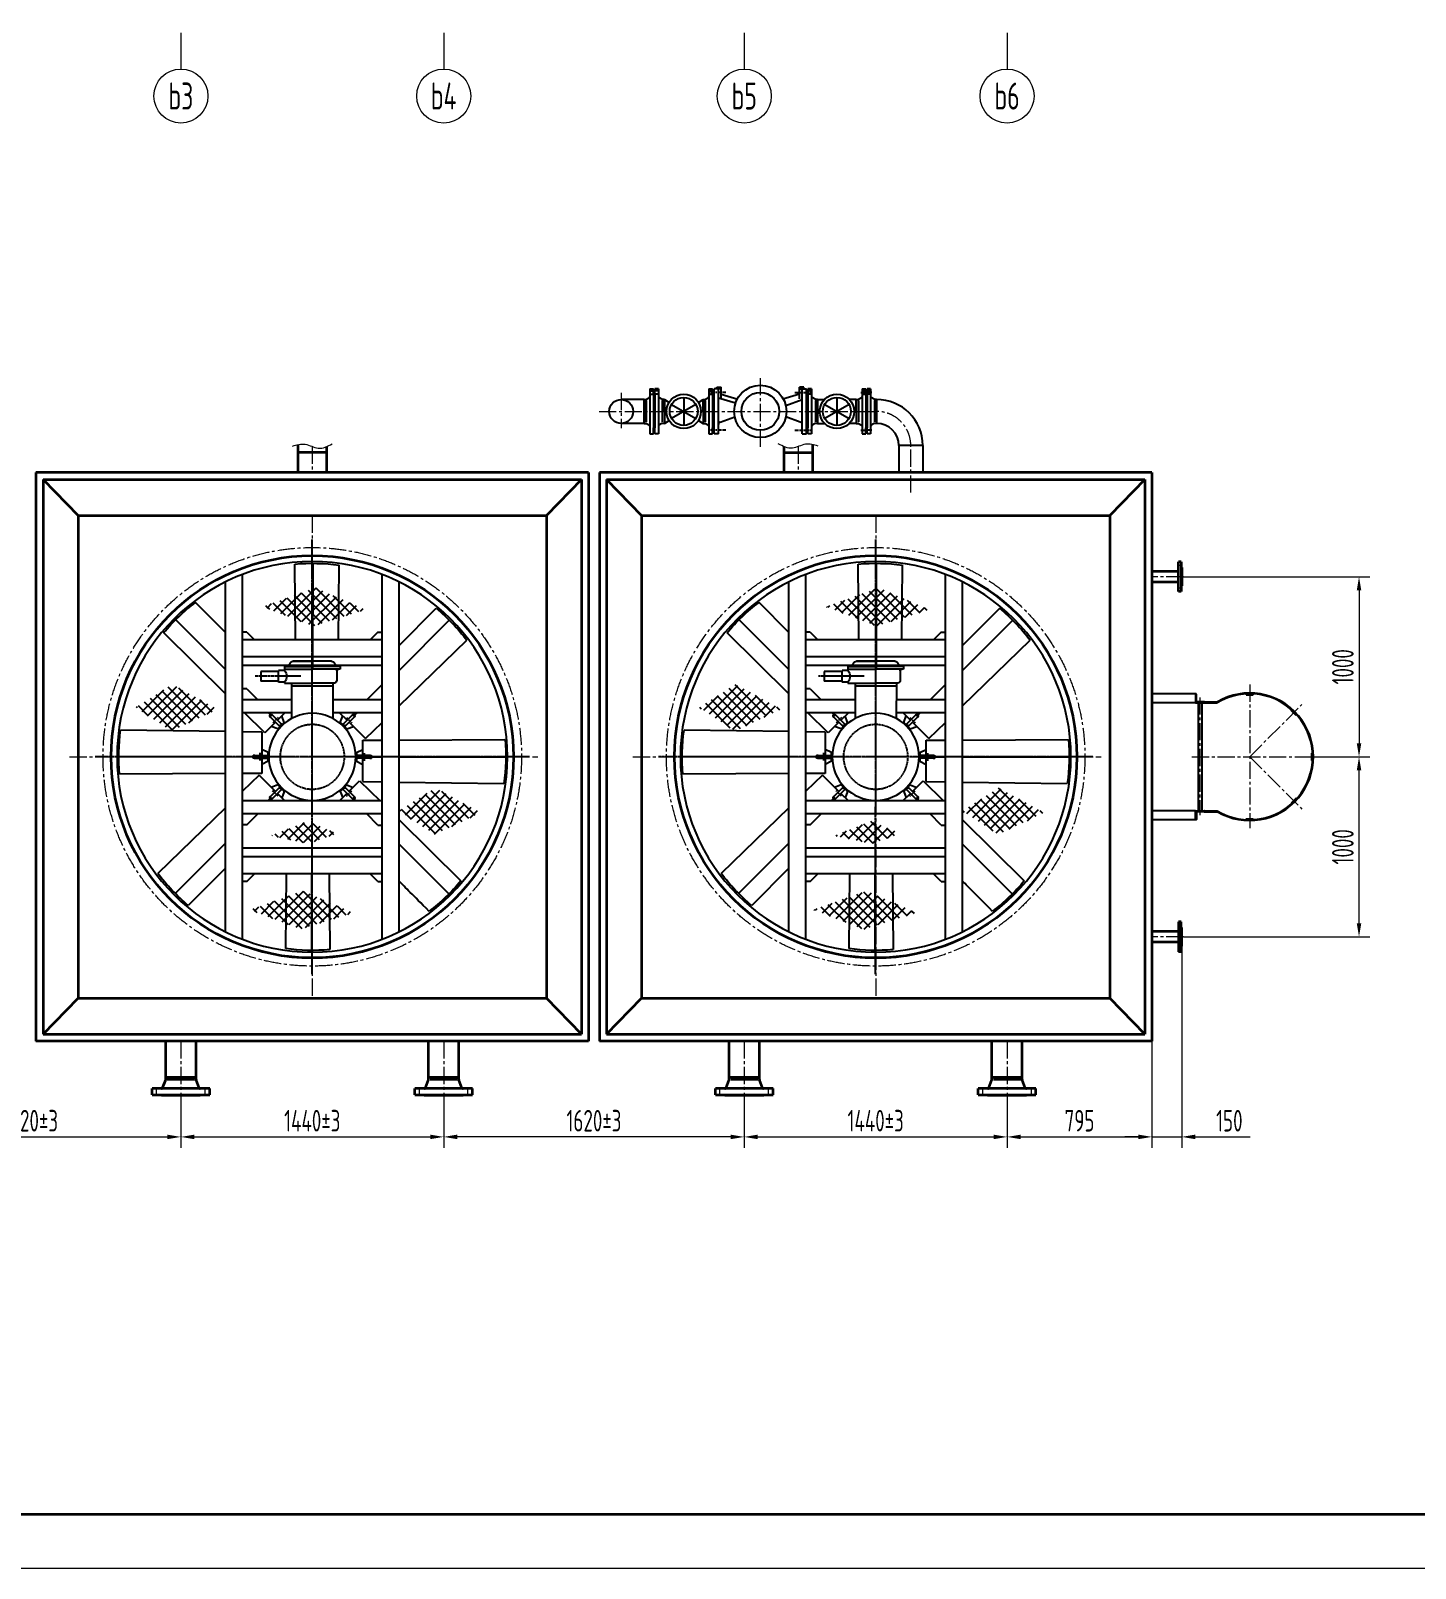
# Model space of a CAD drawing. Header units: millimetres. Extents: x 612290 to 637520, y -99766 to -71780.
# Drawn here: x 617740 to 625431, y -99766 to -91226 of the extents above; entities that cross this region are included whole.
import ezdxf
from ezdxf.enums import TextEntityAlignment as Align

# ---------------------------------------------------------------- set-up
doc = ezdxf.new("R2010")
doc.units = ezdxf.units.MM
doc.linetypes.add('CENTER2', pattern=[28.575, 19.05, -3.175, 3.175, -3.175])
doc.linetypes.add('DASHED2', pattern=[9.525, 6.35, -3.175])
for name, color, linetype, lineweight in [('1粗实线', 7, 'Continuous', 35), ('2细实线', 3, 'Continuous', 13), ('3中心线', 1, 'CENTER2', 13), ('7文本', 2, 'Continuous', 13), ('8标注', 3, 'Continuous', 13), ('9图表', 4, 'Continuous', 13)]:
    doc.layers.add(name, color=color, linetype=linetype, lineweight=lineweight)
for name, color, linetype in [('CEN', 1, 'CENTER2'), ('DIV', 3, 'DASHED2'), ('HAT', 6, 'Continuous')]:
    doc.layers.add(name, color=color, linetype=linetype)
doc.styles.add('lanpec', font='bpec_e.shx', dxfattribs={"width": 0.75, "bigfont": 'hztxt.shx'})
doc.styles.add('lanpec-dim', font='bpec_e.shx', dxfattribs={"width": 0.75, "bigfont": 'hztxt.shx'})
doc.dimstyles.new('lanpec$0', dxfattribs={"dimscale": 0, "dimtxt": 4, "dimasz": 2.5, "dimexe": 2, "dimexo": 0, "dimgap": 1, "dimtad": 1, "dimtxsty": 'lanpec-dim', "dimcen": 2.5, "dimclrd": 256, "dimclre": 256, "dimclrt": 256, "dimazin": 3, "dimtfac": 1, "dimtmove": 0, "dimatfit": 3, "dimlwd": -1, "dimlwe": -1, "dimarcsym": 0})
pattern_1 = [(45, (-23699.624, -1017.326), (-41.1595, 41.1595), []), (135, (-23699.624, -1017.326), (-41.1595, -41.1595), [])]

# ---------------------------------------------------------------- blocks, each defined once
blk = doc.blocks.new('*D1416')
at = {"layer": '2细实线', "transparency": 16777216}
for p, q in [((620033.7, -97176.2), (620033.7, -97429.7)), ((621703.7, -97222.4), (621703.7, -97429.7)), ((621628.7, -97369.7), (620108.7, -97369.7))]:
    blk.add_line(p, q, dxfattribs=at)
for points in [[(620108.7, -97357.2), (620108.7, -97382.2), (620033.7, -97369.7)], [(621628.7, -97357.2), (621628.7, -97382.2), (621703.7, -97369.7)]]:
    blk.add_solid(points, dxfattribs=at)
at = {"layer": 'Defpoints', "color": 0, "transparency": 16777216}
for p in [(620033.7, -97176.2), (621703.7, -97222.4), (620033.7, -97369.7)]:
    blk.add_point(p, dxfattribs=at)
at = {"layer": '2细实线', "transparency": 16777216, "insert": (620868.7, -97279.7), "char_height": 120, "attachment_point": 5, "style": 'lanpec-dim'}
blk.add_mtext('1620%%P3', dxfattribs=at)
blk = doc.blocks.new('*D1444')
at = {"layer": '2细实线', "transparency": 16777216}
for p, q in [((616903.7, -97168.2), (616903.7, -97429.7)), ((618573.7, -97176.2), (618573.7, -97429.7)), ((616978.7, -97369.7), (618498.7, -97369.7))]:
    blk.add_line(p, q, dxfattribs=at)
for points in [[(616978.7, -97357.2), (616978.7, -97382.2), (616903.7, -97369.7)], [(618498.7, -97357.2), (618498.7, -97382.2), (618573.7, -97369.7)]]:
    blk.add_solid(points, dxfattribs=at)
at = {"layer": 'Defpoints', "color": 0, "transparency": 16777216}
for p in [(616903.7, -97168.2), (618573.7, -97176.2), (618573.7, -97369.7)]:
    blk.add_point(p, dxfattribs=at)
at = {"layer": '2细实线', "transparency": 16777216, "insert": (617738.7, -97279.7), "char_height": 120, "attachment_point": 5, "style": 'lanpec-dim'}
blk.add_mtext('1620%%P3', dxfattribs=at)
blk = doc.blocks.new('A1-零部件图-LANPEC-AUTOPRINT')
at = {"layer": '1粗实线'}
blk.add_lwpolyline([(-816, 10), (-10, 10), (-10, 584), (-816, 584)], close=True, dxfattribs=at)
at = {"layer": '9图表'}
blk.add_lwpolyline([(-841, 0), (0, 0), (0, 594), (-841, 594)], close=True, dxfattribs=at)
blk = doc.blocks.new('管口号')
at = {"layer": '2细实线'}
blk.add_circle((0, 5), 5, dxfattribs=at)
at = {"layer": '7文本', "style": 'lanpec', "width": 0.75}
blk.add_attdef('N', text='', height=5, dxfattribs=at).set_placement((0, 5), align=Align.MIDDLE_CENTER)
blk = doc.blocks.new('*D1432')
at = {"layer": '2细实线', "transparency": 16777216}
for p, q in [((618573.7, -97176.2), (618573.7, -97429.7)), ((620033.7, -97176.2), (620033.7, -97429.7)), ((618648.7, -97369.7), (619958.7, -97369.7))]:
    blk.add_line(p, q, dxfattribs=at)
for points in [[(618648.7, -97357.2), (618648.7, -97382.2), (618573.7, -97369.7)], [(619958.7, -97357.2), (619958.7, -97382.2), (620033.7, -97369.7)]]:
    blk.add_solid(points, dxfattribs=at)
at = {"layer": 'Defpoints', "color": 0, "transparency": 16777216}
for p in [(618573.7, -97176.2), (620033.7, -97176.2), (620033.7, -97369.7)]:
    blk.add_point(p, dxfattribs=at)
at = {"layer": '2细实线', "transparency": 16777216, "insert": (619303.7, -97279.7), "char_height": 120, "attachment_point": 5, "style": 'lanpec-dim'}
blk.add_mtext('1440%%P3', dxfattribs=at)
blk = doc.blocks.new('风机2')
at = {"layer": 'HAT'}
h = blk.add_hatch(dxfattribs=at)
h.set_pattern_fill('ANSI37', color=256, scale=18.333333, style=0)
h.set_pattern_definition([(45, (-23740.783, 1218.974), (-41.15951, 41.15951), []), (135, (-23740.783, 1218.974), (-41.15951, -41.15951), [])])
h.paths.add_polyline_path([(-478, 1436), (-663, 1044), (-462, 740), (-266, 1049)])
h = blk.add_hatch(dxfattribs=at)
h.set_pattern_fill('ANSI37', color=256, scale=18.333333, style=0)
h.set_pattern_definition([(45, (-21115.667, -910.03), (-41.1595, 41.1595), []), (135, (-21115.667, -910.03), (-41.1595, -41.1595), [])])
h.paths.add_polyline_path([(1404, 107), (1253, 455), (1145, 107)])
h.paths.add_polyline_path([(1145, 107), (1113, 6), (1278, -422), (1439, 27), (1404, 107)])
h = blk.add_hatch(dxfattribs=at)
h.set_pattern_fill('ANSI37', color=256, scale=18.333333, style=0)
h.set_pattern_definition(pattern_1)
h.paths.add_polyline_path([(-1180, 0), (-1331, 347), (-1439, 0)])
h.paths.add_polyline_path([(-1439, 0), (-1471, -101), (-1306, -529), (-1145, -81), (-1180, 0)])
h = blk.add_hatch(dxfattribs=at)
h.set_pattern_fill('ANSI37', color=256, scale=18.333333, style=0)
h.set_pattern_definition(pattern_1)
h.paths.add_polyline_path([(-568, 0), (-656, 210), (-730, 0)])
h.paths.add_polyline_path([(-551, -40), (-568, 0), (-730, 0), (-743, -37), (-673, -350)])
h = blk.add_hatch(dxfattribs=at)
h.set_pattern_fill('ANSI37', color=256, scale=18.333333, style=0)
h.set_pattern_definition([(45, (-22859.13, -1025.02), (-41.15951, 41.15951), []), (135, (-22859.13, -1025.02), (-41.15951, -41.15951), [])])
h.paths.add_polyline_path([(404, -808), (218, -1200), (419, -1504), (615, -1195)])
for p, q in [((-215, 741), (-228, 1634)), ((-3, 1650), (-3, 741)), ((143, 741), (149, 1643)), ((434, 741), (994, 1317)), ((-537, 741), (-1056, 1267)), ((-1168, 1165), (-744, 741)), ((1165, 1168), (737, 741)), ((949, 741), (1267, 1057)), ((-1491, 741), (1491, 741)), ((-1555, 596), (1555, 596)), ((-1063, 559), (-1063, 596)), ((-1063, 559), (-997, 493)), ((-997, 596), (-997, -596)), ((-852, 596), (-852, -596)), ((-779, 596), (-779, -596)), ((-581, 559), (-581, 596)), ((-581, 559), (-486, 464)), ((-486, 596), (-486, -596)), ((-376, 596), (-376, -596)), ((-205, 404), (-376, 578)), ((-211, 431), (-213, 596)), ((-3, 596), (-3, 508)), ((141, 431), (142, 596)), ((156, 454), (294, 596)), ((376, 596), (376, 176)), ((618, 596), (486, 464)), ((486, 596), (486, 176)), ((779, 596), (779, -596)), ((852, 596), (852, -596)), ((997, 596), (997, -596)), ((1063, 559), (997, 493)), ((1063, 559), (1063, 596)), ((-296, 313), (-205, 404)), ((-211, 431), (-12, 431)), ((-38, 377), (-64, 431)), ((-12, 496), (-12, 371)), ((12, 496), (12, 371)), ((12, 431), (141, 431)), ((38, 377), (64, 431)), ((156, 454), (296, 313)), ((-376, 372), (-361, 358)), ((-376, 233), (-313, 296)), ((-359, 342), (-271, 254)), ((-342, 359), (-254, 271)), ((-239, 294), (-260, 350)), ((-239, 294), (-258, 275)), ((-234, 288), (-239, 294)), ((-12, 377), (-38, 377)), ((-36, 369), (-36, 377)), ((38, 377), (12, 377)), ((38, 369), (38, 377)), ((235, 286), (241, 292)), ((239, 294), (260, 350)), ((258, 275), (239, 294)), ((342, 359), (254, 271)), ((359, 342), (271, 254)), ((313, 296), (376, 233)), ((376, 379), (358, 361)), ((-997, 144), (-1643, 149)), ((-294, 239), (-350, 260)), ((-275, 258), (-294, 239)), ((-286, 235), (-292, 241)), ((294, 239), (275, 258)), ((288, 234), (294, 239)), ((294, 239), (350, 260)), ((627, 176), (333, 176)), ((605, -176), (605, 176)), ((627, 180), (627, 0)), ((734, 208), (649, 208)), ((747, 238), (747, 0)), ((779, 238), (747, 238)), ((769, 238), (769, 0)), ((779, 238), (779, 0)), ((816, 165), (816, -165)), ((816, 165), (816, 0)), ((816, 165), (816, 0)), ((997, 222), (1634, 228)), ((627, -238), (627, 0)), ((1650, 3), (741, 3)), ((779, -238), (779, 0)), ((816, -165), (816, 0)), ((-1650, -3), (-997, -3)), ((747, -238), (747, 0)), ((769, -238), (769, 0)), ((816, -165), (816, 0)), ((-997, -222), (-1634, -228)), ((-313, -296), (-376, -233)), ((-359, -342), (-271, -254)), ((-294, -239), (-350, -260)), ((-288, -234), (-294, -239)), ((-294, -239), (-275, -258)), ((359, -342), (271, -254)), ((275, -258), (294, -239)), ((286, -235), (292, -241)), ((294, -239), (350, -260)), ((376, -233), (313, -296)), ((627, -176), (333, -176)), ((376, -176), (376, -596)), ((486, -176), (486, -596)), ((637, -238), (627, -238)), ((637, -238), (637, -287)), ((747, -238), (736, -238)), ((736, -238), (736, -287)), ((779, -238), (747, -238)), ((997, -144), (1643, -149)), ((-376, -379), (-358, -361)), ((-342, -359), (-254, -271)), ((-156, -454), (-296, -313)), ((-239, -294), (-260, -350)), ((-258, -275), (-239, -294)), ((-235, -286), (-241, -292)), ((-38, -377), (-64, -431)), ((-38, -369), (-38, -377)), ((-38, -377), (-12, -377)), ((-12, -496), (-12, -371)), ((12, -496), (12, -371)), ((12, -377), (38, -377)), ((36, -369), (36, -377)), ((38, -377), (64, -431)), ((296, -313), (205, -404)), ((234, -288), (239, -294)), ((239, -294), (258, -275)), ((239, -294), (260, -350)), ((342, -359), (254, -271)), ((376, -372), (361, -358)), ((637, -287), (736, -287)), ((646, -287), (646, -440)), ((727, -287), (727, -440)), ((-1063, -559), (-997, -493)), ((-581, -559), (-486, -464)), ((-156, -454), (-294, -596)), ((-141, -431), (-142, -596)), ((-12, -431), (-141, -431)), ((3, -596), (3, -508)), ((211, -431), (12, -431)), ((205, -404), (376, -578)), ((211, -431), (213, -596)), ((581, -559), (486, -464)), ((727, -440), (646, -440)), ((1063, -559), (997, -493)), ((-1555, -596), (1555, -596)), ((-1063, -559), (-1063, -596)), ((-581, -559), (-581, -596)), ((581, -559), (581, -596)), ((1063, -559), (1063, -596)), ((-1491, -741), (1491, -741)), ((-949, -741), (-1267, -1057)), ((-1165, -1168), (-737, -741)), ((-434, -741), (-994, -1317)), ((-143, -741), (-149, -1643)), ((3, -1650), (3, -741)), ((215, -741), (228, -1634)), ((537, -741), (1056, -1267)), ((1168, -1165), (744, -741)), ((1059, -741), (1316, -995))]:
    blk.add_line(p, q)
for radius in [1715, 1665, 371]:
    blk.add_circle((0, 0), radius)
for centre, radius, start, end in [((0, 0), 1650, 84.8105, 97.9595), ((0, 0), 1650, 39.8212, 52.9595), ((0, 0), 1650, 129.8105, 142.8958), ((0, 496), 12, 0, 180), ((-351, 351), 12, 45, 225), ((-276, 276), 12, 225, 45), ((0, 390), 12, 180, 0), ((276, 276), 12, 135, 315), ((351, 351), 12, 315, 135), ((0, 0), 1650, 174.8058, 187.9339), ((650, 184), 23.3, 92.1794, 190.501), ((733, 222), 14.3, 273.7358, 16.2802), ((806, 216), 27.5, 180, 250.8283), ((788, 165), 27.5, 0, 70.8283), ((0, 0), 1650, 354.8058, 7.9339), ((687, -292), 73.1, 47.3124, 132.5549), ((806, -216), 27.5, 109.1717, 180), ((788, -165), 27.5, 289.1717, 0), ((-351, -351), 12, 135, 315), ((-276, -276), 12, 315, 135), ((0, -390), 12, 0, 180), ((276, -276), 12, 45, 225), ((351, -351), 12, 225, 45), ((0, -496), 12, 180, 0), ((0, 0), 1650, 309.8105, 322.9198), ((0, 0), 1650, 219.8212, 232.9595), ((0, 0), 1650, 264.8105, 277.9595)]:
    blk.add_arc(centre, radius, start, end)
blk.add_open_spline([(-1317, 997), (-1173, 853), (-1116, 797), (-1059, 741)], degree=3)
at = {"layer": 'CEN'}
for p, q in [((0, 1852), (0, -1852)), ((31, 443), (-35, 443)), ((18, 496), (-19, 496)), ((-338, 364), (-364, 337)), ((-291, 335), (-338, 289)), ((335, 291), (289, 338)), ((364, 338), (337, 364)), ((-1852, 0), (1852, 0)), ((687, -98), (687, -490)), ((-364, -338), (-337, -364)), ((-335, -291), (-289, -338)), ((291, -335), (338, -289)), ((338, -364), (364, -337)), ((-31, -443), (35, -443)), ((-18, -496), (19, -496))]:
    blk.add_line(p, q, dxfattribs=at)
at = {"layer": 'DIV'}
blk.add_circle((0, 0), 275, dxfattribs=at)
blk = doc.blocks.new('*D1433')
at = {"layer": '2细实线', "transparency": 16777216}
for p, q in [((621703.7, -97176.2), (621703.7, -97429.7)), ((623163.7, -97176.2), (623163.7, -97429.7)), ((621778.7, -97369.7), (623088.7, -97369.7))]:
    blk.add_line(p, q, dxfattribs=at)
for points in [[(621778.7, -97357.2), (621778.7, -97382.2), (621703.7, -97369.7)], [(623088.7, -97357.2), (623088.7, -97382.2), (623163.7, -97369.7)]]:
    blk.add_solid(points, dxfattribs=at)
at = {"layer": 'Defpoints', "color": 0, "transparency": 16777216}
for p in [(621703.7, -97176.2), (623163.7, -97176.2), (623163.7, -97369.7)]:
    blk.add_point(p, dxfattribs=at)
at = {"layer": '2细实线', "transparency": 16777216, "insert": (622433.7, -97279.7), "char_height": 120, "attachment_point": 5, "style": 'lanpec-dim'}
blk.add_mtext('1440%%P3', dxfattribs=at)
blk = doc.blocks.new('*D1426')
at = {"layer": '2细实线', "transparency": 16777216}
for p, q in [((624859.2, -95258.4), (625179.1, -95258.4)), ((625119.1, -96183.4), (625119.1, -95333.4)), ((624143.7, -96258.4), (625179.1, -96258.4))]:
    blk.add_line(p, q, dxfattribs=at)
for points in [[(625106.6, -95333.4), (625131.6, -95333.4), (625119.1, -95258.4)], [(625106.6, -96183.4), (625131.6, -96183.4), (625119.1, -96258.4)]]:
    blk.add_solid(points, dxfattribs=at)
at = {"layer": 'Defpoints', "color": 0, "transparency": 16777216}
for p in [(624859.2, -95258.4), (625119.1, -95258.4), (624143.7, -96258.4)]:
    blk.add_point(p, dxfattribs=at)
at = {"layer": '2细实线', "transparency": 16777216, "insert": (625029.1, -95758.4), "char_height": 120, "attachment_point": 5, "rotation": 90, "style": 'lanpec-dim'}
blk.add_mtext('1000', dxfattribs=at)
blk = doc.blocks.new('*D1406')
at = {"layer": '2细实线', "transparency": 16777216}
for p, q in [((624143.7, -94258.4), (625179.1, -94258.4)), ((625119.1, -94333.4), (625119.1, -95183.4)), ((624859.2, -95258.4), (625179.1, -95258.4))]:
    blk.add_line(p, q, dxfattribs=at)
for points in [[(625106.6, -94333.4), (625131.6, -94333.4), (625119.1, -94258.4)], [(625106.6, -95183.4), (625131.6, -95183.4), (625119.1, -95258.4)]]:
    blk.add_solid(points, dxfattribs=at)
at = {"layer": 'Defpoints', "color": 0, "transparency": 16777216}
for p in [(624143.7, -94258.4), (624859.2, -95258.4), (625119.1, -95258.4)]:
    blk.add_point(p, dxfattribs=at)
at = {"layer": '2细实线', "transparency": 16777216, "insert": (625029.1, -94758.4), "char_height": 120, "attachment_point": 5, "rotation": 90, "style": 'lanpec-dim'}
blk.add_mtext('1000', dxfattribs=at)
blk = doc.blocks.new('*D1407')
at = {"layer": '2细实线', "transparency": 16777216}
for p, q in [((623968.7, -96838.4), (623968.7, -97429.7)), ((623163.7, -97230.6), (623163.7, -97429.7)), ((623238.7, -97369.7), (623893.7, -97369.7))]:
    blk.add_line(p, q, dxfattribs=at)
for points in [[(623238.7, -97357.2), (623238.7, -97382.2), (623163.7, -97369.7)], [(623893.7, -97357.2), (623893.7, -97382.2), (623968.7, -97369.7)]]:
    blk.add_solid(points, dxfattribs=at)
at = {"layer": 'Defpoints', "color": 0, "transparency": 16777216}
for p in [(623968.7, -96838.4), (623163.7, -97230.6), (623968.7, -97369.7)]:
    blk.add_point(p, dxfattribs=at)
at = {"layer": '2细实线', "transparency": 16777216, "insert": (623566.2, -97279.7), "char_height": 120, "attachment_point": 5, "style": 'lanpec-dim'}
blk.add_mtext('795', dxfattribs=at)
blk = doc.blocks.new('*D1408')
at = {"layer": '2细实线', "transparency": 16777216}
for p, q in [((624133.7, -96274.3), (624133.7, -97429.7)), ((623968.7, -97071), (623968.7, -97429.7)), ((623893.7, -97369.7), (623818.7, -97369.7)), ((623968.7, -97369.7), (624133.7, -97369.7)), ((624208.7, -97369.7), (624513.7, -97369.7))]:
    blk.add_line(p, q, dxfattribs=at)
for points in [[(623893.7, -97357.2), (623893.7, -97382.2), (623968.7, -97369.7)], [(624208.7, -97357.2), (624208.7, -97382.2), (624133.7, -97369.7)]]:
    blk.add_solid(points, dxfattribs=at)
at = {"layer": 'Defpoints', "color": 0, "transparency": 16777216}
for p in [(624133.7, -96274.3), (623968.7, -97071), (623968.7, -97369.7)]:
    blk.add_point(p, dxfattribs=at)
at = {"layer": '2细实线', "transparency": 16777216, "insert": (624398.7, -97279.7), "char_height": 120, "attachment_point": 5, "style": 'lanpec-dim'}
blk.add_mtext('150', dxfattribs=at)

msp = doc.modelspace()

# ---------------------------------------------------------------- linework, layer by layer
for p, q in [((621179.714, -93214.928), (621179.714, -93464.928)), ((621199.714, -93247.928), (621199.714, -93431.928)), ((621206.714, -93247.928), (621206.714, -93431.928)), ((621226.714, -93214.928), (621226.714, -93464.928)), ((621507.714, -93214.928), (621507.714, -93464.928)), ((621527.714, -93247.928), (621527.714, -93431.928)), ((621535.688, -93464.928), (621535.688, -93214.928)), ((622009.773, -93270.883), (622009.773, -93205.781)), ((622034.433, -93205.781), (622009.773, -93205.781)), ((622009.773, -93214.928), (622025.346, -93214.928)), ((622011.828, -93214.928), (622011.828, -93205.781)), ((622025.346, -93214.928), (622049.74, -93214.928)), ((622025.346, -93464.928), (622025.346, -93214.928)), ((622032.378, -93214.928), (622032.378, -93205.781)), ((622034.433, -93214.928), (622034.433, -93205.781)), ((622049.74, -93464.928), (622049.74, -93214.928)), ((622057.714, -93247.928), (622057.714, -93431.928)), ((622077.714, -93214.928), (622077.714, -93464.928)), ((622351.381, -93234.928), (622386.047, -93234.928)), ((622358.714, -93214.928), (622358.714, -93464.928)), ((622413.047, -93234.928), (622378.381, -93234.928)), ((622378.714, -93247.928), (622378.714, -93431.928)), ((622383.714, -93247.928), (622380.714, -93247.928)), ((622380.714, -93247.928), (622383.714, -93247.928)), ((622385.714, -93247.928), (622385.714, -93431.928)), ((622405.714, -93214.928), (622405.714, -93464.928)), ((621146.714, -93273.428), (621019.714, -93273.428)), ((621146.714, -93406.428), (621146.714, -93273.428)), ((621146.714, -93273.428), (621157.063, -93273.428)), ((621146.714, -93273.428), (621146.714, -93406.428)), ((621158.655, -93279.472), (621158.655, -93398.058)), ((621160.132, -93272.584), (621176.783, -93262.672)), ((621246.296, -93272.584), (621229.645, -93262.672)), ((621247.773, -93279.472), (621247.773, -93398.058)), ((621259.714, -93273.428), (621249.365, -93273.428)), ((621259.714, -93273.428), (621259.714, -93406.428)), ((621259.714, -93273.428), (621285.789, -93289.558)), ((621434.586, -93301.03), (621299.842, -93378.825)), ((621299.842, -93301.03), (621434.586, -93378.825)), ((621367.214, -93262.133), (621367.214, -93417.723)), ((621448.639, -93289.558), (621474.714, -93273.428)), ((621474.714, -93273.428), (621485.063, -93273.428)), ((621474.714, -93273.428), (621474.714, -93406.428)), ((621486.655, -93279.472), (621486.655, -93398.058)), ((621488.132, -93272.584), (621504.783, -93262.672)), ((621532.714, -93259.191), (621529.714, -93259.191)), ((621529.714, -93259.191), (621529.714, -93420.665)), ((621532.714, -93259.191), (621535.688, -93259.191)), ((621532.714, -93420.665), (621532.714, -93259.191)), ((621532.714, -93420.665), (621532.714, -93259.191)), ((621532.714, -93270.138), (621532.714, -93409.717)), ((621532.714, -93270.138), (621532.714, -93409.717)), ((622052.714, -93259.191), (622049.74, -93259.191)), ((622052.714, -93420.665), (622052.714, -93259.191)), ((622052.714, -93420.665), (622052.714, -93259.191)), ((622052.714, -93270.138), (622052.714, -93409.717)), ((622052.714, -93270.138), (622052.714, -93409.717)), ((622097.296, -93272.584), (622080.645, -93262.672)), ((622098.773, -93279.472), (622098.773, -93398.058)), ((622110.714, -93273.428), (622100.365, -93273.428)), ((622110.714, -93273.428), (622110.714, -93406.428)), ((622110.714, -93273.428), (622149.33, -93273.428)), ((622285.586, -93301.03), (622150.842, -93378.825)), ((622150.842, -93301.03), (622285.586, -93378.825)), ((622218.214, -93262.133), (622218.214, -93417.723)), ((622325.714, -93273.428), (622287.097, -93273.428)), ((622325.714, -93273.428), (622336.063, -93273.428)), ((622325.714, -93273.428), (622325.714, -93406.428)), ((622337.655, -93279.472), (622337.655, -93398.058)), ((622339.132, -93272.584), (622355.783, -93262.672)), ((622425.296, -93272.584), (622408.645, -93262.672)), ((622426.773, -93279.472), (622426.773, -93398.058)), ((622438.714, -93273.428), (622428.365, -93273.428)), ((622438.714, -93273.428), (622438.714, -93406.428)), ((621146.714, -93406.428), (621019.714, -93406.428)), ((621146.714, -93406.428), (621157.063, -93406.428)), ((621160.132, -93407.272), (621176.783, -93417.183)), ((621246.296, -93407.272), (621229.645, -93417.183)), ((621259.714, -93406.428), (621249.365, -93406.428)), ((621259.714, -93406.428), (621285.789, -93390.298)), ((621448.639, -93390.298), (621474.714, -93406.428)), ((621474.714, -93406.428), (621485.063, -93406.428)), ((621488.132, -93407.272), (621504.783, -93417.183)), ((621529.714, -93420.665), (621532.714, -93420.665)), ((621532.714, -93420.665), (621535.688, -93420.665)), ((622052.714, -93420.665), (622049.74, -93420.665)), ((622097.296, -93407.272), (622080.645, -93417.183)), ((622110.714, -93406.428), (622100.365, -93406.428)), ((622110.714, -93406.428), (622149.33, -93406.428)), ((622325.714, -93406.428), (622287.097, -93406.428)), ((622325.714, -93406.428), (622336.063, -93406.428)), ((622339.132, -93407.272), (622355.783, -93417.183)), ((622425.296, -93407.272), (622408.645, -93417.183)), ((622438.714, -93406.428), (622428.365, -93406.428)), ((622025.346, -93464.928), (622049.74, -93464.928)), ((622351.381, -93444.928), (622386.047, -93444.928)), ((622413.047, -93444.928), (622378.381, -93444.928)), ((622562.214, -93529.928), (622562.214, -93678.428)), ((622695.214, -93529.928), (622562.214, -93529.928)), ((622695.214, -93529.928), (622695.214, -93678.428)), ((624210.373, -94908.428), (623968.714, -94908.428)), ((624210.373, -94958.428), (623968.714, -94958.428)), ((624225.373, -94958.428), (624225.373, -95558.428)), ((624245.373, -94958.428), (624245.373, -95558.428)), ((624258.706, -94953.428), (624332.059, -94953.428)), ((624261.479, -94958.428), (624260.373, -94958.428)), ((624260.373, -94958.428), (624331.479, -94958.428)), ((624491.765, -94908.999), (624491.765, -94913.999)), ((624491.765, -94913.999), (624531.748, -94913.999)), ((624531.748, -94913.999), (624531.748, -94908.999)), ((624741.168, -95000.744), (624744.703, -94997.208)), ((624769.44, -95029.016), (624741.168, -95000.744)), ((624772.976, -95025.481), (624769.44, -95029.016)), ((624856.185, -95278.42), (624856.185, -95238.436)), ((624856.185, -95238.436), (624861.185, -95238.436)), ((624861.185, -95278.42), (624856.185, -95278.42)), ((624210.373, -95558.428), (623968.714, -95558.428)), ((624261.479, -95558.428), (624260.373, -95558.428)), ((624260.373, -95558.428), (624331.479, -95558.428)), ((624769.44, -95487.839), (624741.168, -95516.112)), ((624741.168, -95516.112), (624744.703, -95519.647)), ((624772.976, -95491.375), (624769.44, -95487.839)), ((624210.373, -95608.428), (623968.714, -95608.428)), ((624258.706, -95563.428), (624332.059, -95563.428)), ((624491.765, -95607.856), (624491.765, -95602.856)), ((624491.765, -95602.856), (624531.748, -95602.856)), ((624531.748, -95602.856), (624531.748, -95607.856))]:
    msp.add_line(p, q)
at = {"ltscale": 0.8}
for p, q in [((621560.082, -93214.928), (621535.688, -93214.928)), ((621550.995, -93205.781), (621575.655, -93205.781)), ((621550.995, -93214.928), (621550.995, -93205.781)), ((621553.05, -93214.928), (621553.05, -93205.781)), ((621575.655, -93214.928), (621560.082, -93214.928)), ((621560.082, -93464.928), (621560.082, -93214.928)), ((621573.6, -93214.928), (621573.6, -93205.781)), ((621575.655, -93270.883), (621575.655, -93205.781)), ((621575.655, -93243.692), (621667.254, -93272.302)), ((622009.773, -93243.263), (621918.174, -93272.302)), ((621654.867, -93294.419), (621560.082, -93267.119)), ((621934.051, -93306.814), (622025.346, -93273.345)), ((621570.343, -93398.851), (621650.589, -93369.479)), ((622015.085, -93398.851), (621934.839, -93369.479)), ((621560.082, -93464.928), (621535.688, -93464.928))]:
    msp.add_line(p, q, dxfattribs=at)
for points in [[(621179.714, -93214.928), (621199.714, -93214.928)], [(621179.714, -93225.928), (621199.714, -93225.928)], [(621179.714, -93243.928), (621199.714, -93243.928)], [(621199.714, -93464.928), (621199.714, -93431.928), (621201.714, -93431.928), (621201.714, -93339.928), (621201.714, -93247.928), (621199.714, -93247.928), (621199.714, -93214.928)], [(621206.714, -93464.928), (621206.714, -93431.928), (621204.714, -93431.928), (621204.714, -93339.928), (621204.714, -93247.928), (621206.714, -93247.928), (621206.714, -93214.928)], [(621226.714, -93214.928), (621206.714, -93214.928)], [(621226.714, -93225.928), (621206.714, -93225.928)], [(621226.714, -93243.928), (621206.714, -93243.928)], [(621507.714, -93214.928), (621527.714, -93214.928)], [(621507.714, -93225.928), (621527.714, -93225.928)], [(621507.714, -93243.928), (621527.714, -93243.928)], [(621527.714, -93464.928), (621527.714, -93431.928), (621529.714, -93431.928), (621529.714, -93339.928), (621529.714, -93247.928), (621527.714, -93247.928), (621527.714, -93214.928)], [(622057.714, -93464.928), (622057.714, -93431.928), (622055.714, -93431.928), (622055.714, -93339.928), (622055.714, -93247.928), (622057.714, -93247.928), (622057.714, -93214.928)], [(622077.714, -93214.928), (622057.714, -93214.928)], [(622077.714, -93225.928), (622057.714, -93225.928)], [(622077.714, -93243.928), (622057.714, -93243.928)], [(622358.714, -93214.928), (622378.714, -93214.928)], [(622358.714, -93225.928), (622378.714, -93225.928)], [(622358.714, -93243.928), (622378.714, -93243.928)], [(622378.714, -93464.928), (622378.714, -93431.928), (622380.714, -93431.928), (622380.714, -93339.928), (622380.714, -93247.928), (622378.714, -93247.928), (622378.714, -93214.928)], [(622385.714, -93464.928), (622385.714, -93431.928), (622383.714, -93431.928), (622383.714, -93339.928), (622383.714, -93247.928), (622385.714, -93247.928), (622385.714, -93214.928)], [(622405.714, -93214.928), (622385.714, -93214.928)], [(622405.714, -93225.928), (622385.714, -93225.928)], [(622405.714, -93243.928), (622385.714, -93243.928)], [(621146.714, -93339.928), (621146.714, -93273.428)], [(621146.714, -93339.928), (621146.714, -93406.428)], [(621259.714, -93339.928), (621259.714, -93273.428)], [(621259.714, -93339.928), (621259.714, -93406.428)], [(621474.714, -93339.928), (621474.714, -93273.428)], [(621474.714, -93339.928), (621474.714, -93406.428)], [(622110.714, -93339.928), (622110.714, -93273.428)], [(622110.714, -93339.928), (622110.714, -93406.428)], [(622325.714, -93339.928), (622325.714, -93273.428)], [(622325.714, -93339.928), (622325.714, -93406.428)], [(622438.714, -93339.928), (622438.714, -93273.428)], [(622438.714, -93339.928), (622438.714, -93406.428)], [(621179.714, -93464.928), (621199.714, -93464.928)], [(621226.714, -93464.928), (621206.714, -93464.928)], [(621507.714, -93464.928), (621527.714, -93464.928)], [(622077.714, -93464.928), (622057.714, -93464.928)], [(622358.714, -93464.928), (622378.714, -93464.928)], [(622405.714, -93464.928), (622385.714, -93464.928)]]:
    msp.add_lwpolyline(points)
for points in [[(624210.373, -94958.428), (624260.373, -94958.428), (624260.373, -94955.094, 0.41421356), (624258.706, -94953.428), (624220.873, -94953.428, -0.41421356), (624215.373, -94947.928), (624215.373, -94910.094, 0.41421356), (624213.706, -94908.428), (624210.373, -94908.428)], [(624210.373, -95558.428), (624260.373, -95558.428), (624260.373, -95561.761, -0.41421356), (624258.706, -95563.428), (624220.873, -95563.428, 0.41421356), (624215.373, -95568.928), (624215.373, -95606.761, -0.41421356), (624213.706, -95608.428), (624210.373, -95608.428)]]:
    msp.add_lwpolyline(points, format="xyb", close=True)
for centre, radius in [((621367.214, -93339.928), 95.745), ((621792.714, -93339.928), 105.074), ((622218.214, -93339.928), 95.745), ((621019.714, -93339.928), 66.5), ((621367.214, -93339.928), 77.795), ((622218.214, -93339.928), 77.795)]:
    msp.add_circle(centre, radius)
msp.add_circle((621792.714, -93339.928), 145.165, dxfattribs=at)
for centre, radius, start, end in [((621157.063, -93267.428), 6, 270, 300.7627195), ((621173.714, -93257.517), 6, 300.7627195, 0), ((621232.714, -93257.517), 6, 180, 239.2372805), ((621249.365, -93267.428), 6, 239.2372805, 270), ((621485.063, -93267.428), 6, 270, 300.7627195), ((621501.714, -93257.517), 6, 300.7627195, 0), ((622083.714, -93257.517), 6, 180, 239.2372805), ((622100.365, -93267.428), 6, 239.2372805, 270), ((622336.063, -93267.428), 6, 270, 300.7627195), ((622352.714, -93257.517), 6, 300.7627195, 0), ((622411.714, -93257.517), 6, 180, 239.2372805), ((622428.365, -93267.428), 6, 239.2372805, 270), ((622438.714, -93529.928), 256.5, 0, 90), ((621157.063, -93412.428), 6, 59.2372805, 90), ((621173.714, -93422.339), 6, 0, 59.2372805), ((621232.714, -93422.339), 6, 120.7627195, 180), ((621249.365, -93412.428), 6, 90, 120.7627195), ((621485.063, -93412.428), 6, 59.2372805, 90), ((621501.714, -93422.339), 6, 0, 59.2372805), ((622011.661, -93412.1), 13.684, 0, 75.5119514), ((622083.714, -93422.339), 6, 120.7627195, 180), ((622100.365, -93412.428), 6, 90, 120.7627195), ((622336.063, -93412.428), 6, 59.2372805, 90), ((622352.714, -93422.339), 6, 0, 59.2372805), ((622411.714, -93422.339), 6, 120.7627195, 180), ((622428.365, -93412.428), 6, 90, 120.7627195), ((622438.714, -93529.928), 123.5, 0, 90), ((624511.756, -95258.428), 350, 238.9972809, 121.0027191), ((624511.756, -95258.428), 354, 239.4946676, 120.5053324)]:
    msp.add_arc(centre, radius, start, end)
msp.add_arc((621573.767, -93412.1), 13.684, 104.4880486, 180, dxfattribs=at)
at = {"layer": '1粗实线'}
for p, q in [((619224.214, -93524.296), (619224.214, -93678.428)), ((619383.214, -93568.928), (619224.214, -93568.928)), ((619383.214, -93535.121), (619383.214, -93678.428)), ((621924.214, -93535.121), (621924.214, -93678.428)), ((621924.214, -93568.928), (622083.214, -93568.928)), ((622083.214, -93524.296), (622083.214, -93678.428)), ((620838.714, -93678.428), (617768.714, -93678.428)), ((617768.714, -93678.428), (617768.714, -96838.428)), ((620838.714, -93678.428), (620838.714, -96838.428)), ((623968.714, -93678.428), (620898.714, -93678.428)), ((620898.714, -93678.428), (620898.714, -96838.428)), ((623968.714, -93678.428), (623968.714, -96838.428)), ((617808.714, -93718.428), (620798.714, -93718.428)), ((617808.714, -93718.428), (617808.714, -96798.428)), ((617808.714, -93718.428), (618002.714, -93918.428)), ((620798.714, -93718.428), (620604.714, -93918.428)), ((620798.714, -93718.428), (620798.714, -96798.428)), ((620938.714, -93718.428), (623928.714, -93718.428)), ((620938.714, -93718.428), (620938.714, -96798.428)), ((620938.714, -93718.428), (621132.714, -93918.428)), ((623928.714, -93718.428), (623734.714, -93918.428)), ((623928.714, -93718.428), (623928.714, -96798.428)), ((618002.714, -93918.428), (620604.714, -93918.428)), ((618002.714, -93918.428), (618002.714, -96598.428)), ((620604.714, -93918.428), (620604.714, -96598.428)), ((621132.714, -93918.428), (623734.714, -93918.428)), ((621132.714, -93918.428), (621132.714, -96598.428)), ((623734.714, -93918.428), (623734.714, -96598.428)), ((624115.714, -94340.928), (624115.714, -94175.928)), ((624131.714, -94175.928), (624115.714, -94175.928)), ((624131.714, -94175.928), (624131.714, -94340.928)), ((624115.714, -94228.278), (623968.714, -94228.278)), ((624133.714, -94207.428), (624131.714, -94207.428)), ((624133.714, -94207.428), (624133.714, -94309.428)), ((624115.714, -94288.578), (623968.714, -94288.578)), ((624131.714, -94340.928), (624115.714, -94340.928)), ((624133.714, -94309.428), (624131.714, -94309.428)), ((624115.714, -96228.278), (623968.714, -96228.278)), ((624131.714, -96175.928), (624115.714, -96175.928)), ((624115.714, -96175.928), (624115.714, -96340.928)), ((624131.714, -96340.928), (624131.714, -96175.928)), ((624133.714, -96207.428), (624131.714, -96207.428)), ((624133.714, -96309.428), (624133.714, -96207.428)), ((624115.714, -96288.578), (623968.714, -96288.578)), ((624133.714, -96309.428), (624131.714, -96309.428)), ((624131.714, -96340.928), (624115.714, -96340.928)), ((617808.714, -96798.428), (618002.714, -96598.428)), ((618002.714, -96598.428), (620604.714, -96598.428)), ((620798.714, -96798.428), (620604.714, -96598.428)), ((620938.714, -96798.428), (621132.714, -96598.428)), ((621132.714, -96598.428), (623734.714, -96598.428)), ((623928.714, -96798.428), (623734.714, -96598.428)), ((620838.714, -96838.428), (617768.714, -96838.428)), ((617808.714, -96798.428), (620798.714, -96798.428)), ((618489.564, -97039.428), (618489.564, -96838.428)), ((618657.864, -97039.428), (618657.864, -96838.428)), ((619949.564, -97039.428), (619949.564, -96838.428)), ((620117.864, -97039.428), (620117.864, -96838.428)), ((623968.714, -96838.428), (620898.714, -96838.428)), ((620938.714, -96798.428), (623928.714, -96798.428)), ((621619.564, -97039.428), (621619.564, -96838.428)), ((621787.864, -97039.428), (621787.864, -96838.428)), ((623079.564, -97039.428), (623079.564, -96838.428)), ((623247.864, -97039.428), (623247.864, -96838.428)), ((618472.3, -97097.221), (618489.146, -97052.536)), ((618489.564, -97050.243), (618489.564, -97039.428)), ((618657.864, -97039.428), (618489.564, -97039.428)), ((618649.309, -97051.409), (618498.249, -97051.409)), ((618657.864, -97050.243), (618657.864, -97039.428)), ((618675.128, -97097.221), (618658.282, -97052.536)), ((619932.3, -97097.221), (619949.146, -97052.536)), ((619949.564, -97050.243), (619949.564, -97039.428)), ((620117.864, -97039.428), (619949.564, -97039.428)), ((620109.309, -97051.409), (619958.249, -97051.409)), ((620117.864, -97050.243), (620117.864, -97039.428)), ((620135.128, -97097.221), (620118.282, -97052.536)), ((621602.3, -97097.221), (621619.146, -97052.536)), ((621619.564, -97050.243), (621619.564, -97039.428)), ((621787.864, -97039.428), (621619.564, -97039.428)), ((621779.309, -97051.409), (621628.249, -97051.409)), ((621787.864, -97050.243), (621787.864, -97039.428)), ((621805.128, -97097.221), (621788.282, -97052.536)), ((623062.3, -97097.221), (623079.146, -97052.536)), ((623079.564, -97050.243), (623079.564, -97039.428)), ((623247.864, -97039.428), (623079.564, -97039.428)), ((623239.309, -97051.409), (623088.249, -97051.409)), ((623247.864, -97050.243), (623247.864, -97039.428)), ((623265.128, -97097.221), (623248.282, -97052.536)), ((618733.714, -97101.428), (618413.714, -97101.428)), ((618413.714, -97136.428), (618413.714, -97101.428)), ((618413.714, -97136.428), (618733.714, -97136.428)), ((618465.764, -97138.428), (618465.764, -97136.428)), ((618465.764, -97138.428), (618681.664, -97138.428)), ((618681.664, -97138.428), (618681.664, -97136.428)), ((618733.714, -97136.428), (618733.714, -97101.428)), ((620193.714, -97101.428), (619873.714, -97101.428)), ((619873.714, -97136.428), (619873.714, -97101.428)), ((619873.714, -97136.428), (620193.714, -97136.428)), ((619925.764, -97138.428), (619925.764, -97136.428)), ((619925.764, -97138.428), (620141.664, -97138.428)), ((620141.664, -97138.428), (620141.664, -97136.428)), ((620193.714, -97136.428), (620193.714, -97101.428)), ((621863.714, -97101.428), (621543.714, -97101.428)), ((621543.714, -97136.428), (621543.714, -97101.428)), ((621543.714, -97136.428), (621863.714, -97136.428)), ((621595.764, -97138.428), (621595.764, -97136.428)), ((621595.764, -97138.428), (621811.664, -97138.428)), ((621811.664, -97138.428), (621811.664, -97136.428)), ((621863.714, -97136.428), (621863.714, -97101.428)), ((623323.714, -97101.428), (623003.714, -97101.428)), ((623003.714, -97136.428), (623003.714, -97101.428)), ((623003.714, -97136.428), (623323.714, -97136.428)), ((623055.764, -97138.428), (623055.764, -97136.428)), ((623055.764, -97138.428), (623271.664, -97138.428)), ((623271.664, -97138.428), (623271.664, -97136.428)), ((623323.714, -97136.428), (623323.714, -97101.428))]:
    msp.add_line(p, q, dxfattribs=at)
for centre in [(619303.714, -95258.428), (622433.714, -95258.428)]:
    msp.add_circle(centre, 1117.5, dxfattribs=at)
for centre, start, end in [((618466.218, -97094.928), 270, 339.3435571), ((618483.064, -97050.243), 339.3435571, 0), ((618664.364, -97050.243), 180, 200.6564429), ((618681.21, -97094.928), 200.6564429, 270), ((619926.218, -97094.928), 270, 339.3435571), ((619943.064, -97050.243), 339.3435571, 0), ((620124.364, -97050.243), 180, 200.6564429), ((620141.21, -97094.928), 200.6564429, 270), ((621596.218, -97094.928), 270, 339.3435571), ((621613.064, -97050.243), 339.3435571, 0), ((621794.364, -97050.243), 180, 200.6564429), ((621811.21, -97094.928), 200.6564429, 270), ((623056.218, -97094.928), 270, 339.3435571), ((623073.064, -97050.243), 339.3435571, 0), ((623254.364, -97050.243), 180, 200.6564429), ((623271.21, -97094.928), 200.6564429, 270)]:
    msp.add_arc(centre, 6.5, start, end, dxfattribs=at)
at = {"layer": '2细实线'}
for p, q in [((618573.714, -91236.437), (618573.714, -91438.294)), ((620033.714, -91236.437), (620033.714, -91438.294)), ((621703.714, -91236.437), (621703.714, -91438.294)), ((623163.714, -91236.437), (623163.714, -91438.294))]:
    msp.add_line(p, q, dxfattribs=at)
for points in [[(619193.194, -93532.874), (619264.087, -93522.032), (619336.425, -93544.439), (619414.549, -93519.863)], [(622114.234, -93532.874), (622043.341, -93522.032), (621971.003, -93544.439), (621892.879, -93519.863)]]:
    msp.add_spline(points, degree=3, dxfattribs=at)
at = {"layer": '3中心线', "ltscale": 5}
for p, q in [((621792.714, -93155.34), (621792.714, -93538.029)), ((621019.714, -93237.609), (621019.714, -93433.374)), ((620897.026, -93339.928), (622438.714, -93339.928)), ((619303.714, -93535.113), (619303.714, -93678.428)), ((622003.714, -93535.113), (622003.714, -93678.428)), ((622628.714, -93790.481), (622628.714, -93529.928)), ((619303.714, -93918.428), (619303.714, -96598.428)), ((622433.714, -93918.428), (622433.714, -96598.428)), ((624143.714, -94258.428), (623968.714, -94258.428)), ((624511.756, -94857.269), (624511.756, -95654.493)), ((624235.373, -94928.528), (624235.373, -95583.264)), ((624511.756, -95258.428), (624801.903, -94968.282)), ((617955.214, -95258.428), (620557.214, -95258.428)), ((621085.214, -95258.428), (623687.214, -95258.428)), ((624190.373, -95258.428), (624859.19, -95258.428)), ((624511.756, -95258.428), (624801.903, -95548.574)), ((624143.714, -96258.428), (623968.714, -96258.428)), ((618573.714, -96838.428), (618573.714, -97176.213)), ((620033.714, -96838.428), (620033.714, -97176.213)), ((621703.714, -96838.428), (621703.714, -97176.213)), ((623163.714, -96838.428), (623163.714, -97176.213)), ((618438.764, -97141.428), (618438.764, -97096.428)), ((618708.664, -97141.428), (618708.664, -97096.428)), ((619898.764, -97141.428), (619898.764, -97096.428)), ((620168.664, -97141.428), (620168.664, -97096.428)), ((621568.764, -97141.428), (621568.764, -97096.428)), ((621838.664, -97141.428), (621838.664, -97096.428)), ((623028.764, -97141.428), (623028.764, -97096.428)), ((623298.664, -97141.428), (623298.664, -97096.428))]:
    msp.add_line(p, q, dxfattribs=at)
at = {"layer": '3中心线'}
for p, q in [((624136.714, -94195.928), (624110.714, -94195.928)), ((624136.714, -94320.928), (624110.714, -94320.928)), ((624136.714, -96195.928), (624110.714, -96195.928)), ((624136.714, -96320.928), (624110.714, -96320.928))]:
    msp.add_line(p, q, dxfattribs=at)
at = {"layer": '3中心线', "ltscale": 5}
for centre in [(619303.714, -95258.428), (622433.714, -95258.428)]:
    msp.add_circle(centre, 1162.5, dxfattribs=at)
msp.add_arc((622438.714, -93529.928), 190, 0, 90, dxfattribs=at)
at = {"layer": 'CEN'}
for p, q in [((621601.64, -93234.928), (621508.074, -93234.928)), ((621983.788, -93234.928), (622077.354, -93234.928)), ((621601.64, -93444.928), (621508.074, -93444.928)), ((621983.788, -93444.928), (622077.354, -93444.928))]:
    msp.add_line(p, q, dxfattribs=at)

# ---------------------------------------------------------------- block references
at = {"xscale": 30, "yscale": 30, "zscale": 30}
msp.add_blockref('A1-零部件图-LANPEC-AUTOPRINT', (637519.676, -99765.581), dxfattribs=at)
at = {"xscale": -0.6516034311310785, "yscale": 0.6516034311260448, "zscale": 0.6516034311317573, "rotation": 269.9879260529978}
for p in [(619303.714, -95258.705), (622433.714, -95258.705)]:
    msp.add_blockref('风机2', p, dxfattribs=at)
at = {"layer": '8标注', "xscale": 30, "yscale": 30, "zscale": 30}
for p, values in [((618573.714, -91738.294), {'N': 'b3'}), ((620033.714, -91738.294), {'N': 'b4'}), ((621703.714, -91738.294), {'N': 'b5'}), ((623163.714, -91738.294), {'N': 'b6'})]:
    msp.add_blockref('管口号', p, dxfattribs=at).add_auto_attribs(values)

# ---------------------------------------------------------------- dimensions: what is measured, and where the dimension line sits
at = {"layer": '2细实线'}
for p1, angle, picture, middle in [((624143.714, -94258.428), 270, '*D1406', (625029.128, -94758.428)), ((624143.714, -96258.428), 90, '*D1426', (625029.128, -95758.428))]:
    dim = msp.add_linear_dim(base=(625119.128, -95258.428), p1=p1, p2=(624859.19, -95258.428), angle=angle, dimstyle='lanpec$0', override={"dimscale": 30, "dimtoh": 1}, dxfattribs=at)
    dim.commit()
    dim.dimension.update_dxf_attribs({"geometry": picture, "text_midpoint": middle})
dim = msp.add_linear_dim(base=(623968.714, -97369.662), p1=(624133.714, -96274.279), p2=(623968.714, -97071.014), angle=180, text='150', dimstyle='lanpec$0', override={"dimscale": 30, "dimtoh": 1}, dxfattribs=at)
dim.commit()
dim.dimension.update_dxf_attribs({"geometry": '*D1408', "text_midpoint": (624398.714, -97369.662), "dimtype": 160})
for base, p1, p2, text, override, picture, middle in [((623968.714, -97369.662), (623163.714, -97230.552), (623968.714, -96838.428), '795', {"dimscale": 30, "dimtoh": 1}, '*D1407', (623566.214, -97279.662)), ((620033.714, -97369.662), (621703.714, -97222.37), (620033.714, -97176.213), '1620%%P3', {"dimscale": 30}, '*D1416', (620868.714, -97279.662))]:
    dim = msp.add_linear_dim(base=base, p1=p1, p2=p2, angle=180, text=text, dimstyle='lanpec$0', override=override, dxfattribs=at)
    dim.commit()
    dim.dimension.update_dxf_attribs({"geometry": picture, "text_midpoint": middle})
for base, p1, p2, text, picture, middle in [((618573.714, -97369.662), (616903.714, -97168.164), (618573.714, -97176.213), '1620%%P3', '*D1444', (617738.714, -97279.662)), ((620033.714, -97369.662), (618573.714, -97176.213), (620033.714, -97176.213), '1440%%P3', '*D1432', (619303.714, -97279.662)), ((623163.714, -97369.662), (621703.714, -97176.213), (623163.714, -97176.213), '1440%%P3', '*D1433', (622433.714, -97279.662))]:
    dim = msp.add_linear_dim(base=base, p1=p1, p2=p2, text=text, dimstyle='lanpec$0', override={"dimscale": 30}, dxfattribs=at)
    dim.commit()
    dim.dimension.update_dxf_attribs({"geometry": picture, "text_midpoint": middle})

doc.saveas('drawing.dxf')
